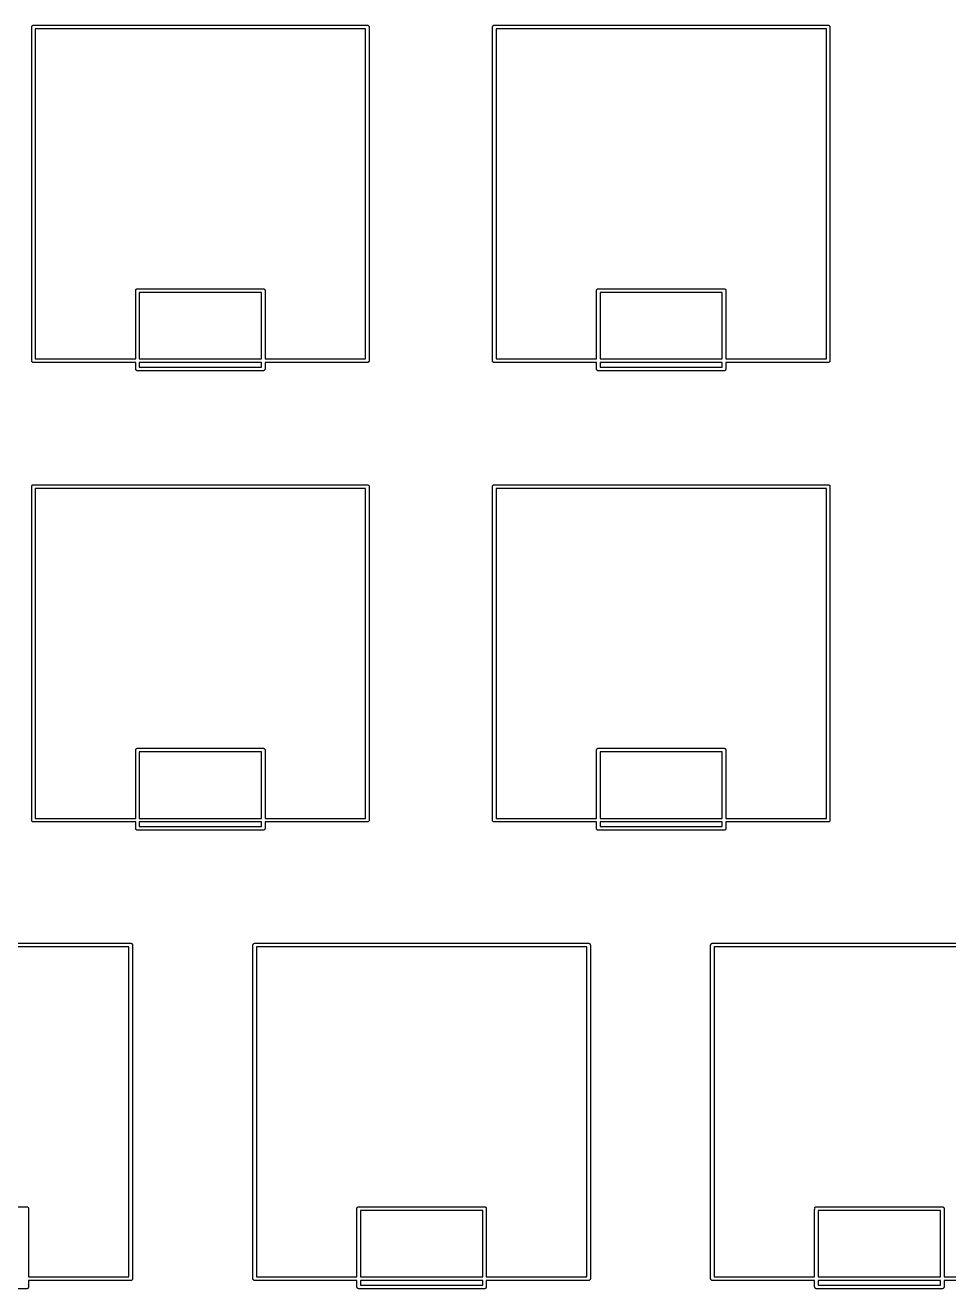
# Model space of a CAD drawing. Extents: x 1.3 to 14.8, y -4.8 to -0.5.
# Drawn here: x 5.055 to 6.558, y -2.518 to -0.46 of the extents above; entities that cross this region are included whole.
import ezdxf

# ---------------------------------------------------------------- set-up
doc = ezdxf.new("R2010")
doc.units = 0
doc.header["$MEASUREMENT"] = 0
doc.layers.add('BLACK', color=7, linetype='CONTINUOUS')

msp = doc.modelspace()

# ---------------------------------------------------------------- linework, layer by layer
at = {"layer": 'BLACK', "linetype": 'CONTINUOUS'}
for p, q in [((5.06538, -0.463346), (5.06544, -0.462768)), ((5.06539, -0.463492), (5.06538, -0.463346)), ((5.06539, -1.00651), (5.06539, -0.463492)), ((5.06544, -0.462768), (5.06561, -0.462211)), ((5.06561, -0.462211), (5.06588, -0.461698)), ((5.06588, -0.461698), (5.06625, -0.461248)), ((5.06625, -0.461248), (5.0667, -0.460879)), ((5.0667, -0.460879), (5.06721, -0.460605)), ((5.06721, -0.460605), (5.06777, -0.460436)), ((5.06777, -0.460436), (5.0682, -0.460394)), ((5.0682, -0.460394), (5.06835, -0.460379)), ((5.06835, -0.460379), (5.06849, -0.460394)), ((5.06849, -0.460394), (5.61151, -0.460394)), ((5.0713, -0.466299), (5.0713, -1.0037)), ((5.6087, -0.466299), (5.0713, -0.466299)), ((5.6087, -1.0037), (5.6087, -0.466299)), ((5.61151, -0.460394), (5.61165, -0.460379)), ((5.61165, -0.460379), (5.6118, -0.460394)), ((5.6118, -0.460394), (5.61223, -0.460436)), ((5.61223, -0.460436), (5.61279, -0.460605)), ((5.61279, -0.460605), (5.6133, -0.460879)), ((5.6133, -0.460879), (5.61375, -0.461248)), ((5.61375, -0.461248), (5.61412, -0.461698)), ((5.61412, -0.461698), (5.61439, -0.462211)), ((5.61439, -0.462211), (5.61456, -0.462768)), ((5.61456, -0.462768), (5.61462, -0.463346)), ((5.61462, -0.463346), (5.61461, -0.463491)), ((5.61461, -0.463491), (5.61461, -1.00651)), ((5.81538, -0.463346), (5.81544, -0.462768)), ((5.81539, -0.463492), (5.81538, -0.463346)), ((5.81539, -1.00651), (5.81539, -0.463492)), ((5.81544, -0.462768), (5.81561, -0.462211)), ((5.81561, -0.462211), (5.81588, -0.461698)), ((5.81588, -0.461698), (5.81625, -0.461248)), ((5.81625, -0.461248), (5.8167, -0.460879)), ((5.8167, -0.460879), (5.81721, -0.460605)), ((5.81721, -0.460605), (5.81777, -0.460436)), ((5.81777, -0.460436), (5.8182, -0.460394)), ((5.8182, -0.460394), (5.81835, -0.460379)), ((5.81835, -0.460379), (5.81849, -0.460394)), ((5.81849, -0.460394), (6.36151, -0.460394)), ((5.8213, -0.466299), (5.8213, -1.0037)), ((6.3587, -0.466299), (5.8213, -0.466299)), ((6.3587, -1.0037), (6.3587, -0.466299)), ((6.36151, -0.460394), (6.36165, -0.460379)), ((6.36165, -0.460379), (6.3618, -0.460394)), ((6.3618, -0.460394), (6.36223, -0.460436)), ((6.36223, -0.460436), (6.36279, -0.460605)), ((6.36279, -0.460605), (6.3633, -0.460879)), ((6.3633, -0.460879), (6.36375, -0.461248)), ((6.36375, -0.461248), (6.36412, -0.461698)), ((6.36412, -0.461698), (6.36439, -0.462211)), ((6.36439, -0.462211), (6.36456, -0.462768)), ((6.36456, -0.462768), (6.36462, -0.463346)), ((6.36462, -0.463346), (6.36461, -0.463491)), ((6.36461, -0.463491), (6.36461, -1.00651)), ((5.23467, -0.89248), (5.23473, -0.891901)), ((5.23473, -0.893059), (5.23467, -0.89248)), ((5.23469, -0.893871), (5.23473, -0.893437)), ((5.23469, -1.0037), (5.23469, -0.893871)), ((5.23473, -0.891901), (5.2349, -0.891345)), ((5.23479, -0.893248), (5.23473, -0.893059)), ((5.23473, -0.893437), (5.23479, -0.893248)), ((5.2349, -0.891345), (5.23517, -0.890832)), ((5.23517, -0.890832), (5.23554, -0.890382)), ((5.23554, -0.890382), (5.23599, -0.890013)), ((5.23599, -0.890013), (5.2365, -0.889739)), ((5.2365, -0.889739), (5.23706, -0.88957)), ((5.23706, -0.88957), (5.23749, -0.889528)), ((5.23749, -0.889528), (5.44222, -0.889528)), ((5.24059, -0.895433), (5.24059, -1.0037)), ((5.43941, -0.895433), (5.24059, -0.895433)), ((5.43941, -1.0037), (5.43941, -0.895433)), ((5.44222, -0.889528), (5.44236, -0.889513)), ((5.44236, -0.889513), (5.44251, -0.889528)), ((5.44251, -0.889528), (5.44294, -0.88957)), ((5.44294, -0.88957), (5.4435, -0.889739)), ((5.4435, -0.889739), (5.44401, -0.890013)), ((5.44401, -0.890013), (5.44446, -0.890382)), ((5.44446, -0.890382), (5.44483, -0.890832)), ((5.44483, -0.890832), (5.4451, -0.891345)), ((5.4451, -0.891345), (5.44527, -0.891901)), ((5.44527, -0.891901), (5.44533, -0.89248)), ((5.44533, -0.89248), (5.44531, -0.892625)), ((5.44531, -0.892625), (5.44531, -1.0037)), ((5.98467, -0.89248), (5.98473, -0.891901)), ((5.98473, -0.893059), (5.98467, -0.89248)), ((5.98469, -0.893871), (5.98473, -0.893437)), ((5.98469, -1.0037), (5.98469, -0.893871)), ((5.98473, -0.891901), (5.9849, -0.891345)), ((5.98479, -0.893248), (5.98473, -0.893059)), ((5.98473, -0.893437), (5.98479, -0.893248)), ((5.9849, -0.891345), (5.98517, -0.890832)), ((5.98517, -0.890832), (5.98554, -0.890382)), ((5.98554, -0.890382), (5.98599, -0.890013)), ((5.98599, -0.890013), (5.9865, -0.889739)), ((5.9865, -0.889739), (5.98706, -0.88957)), ((5.98706, -0.88957), (5.98749, -0.889528)), ((5.98749, -0.889528), (6.19222, -0.889528)), ((5.99059, -0.895433), (5.99059, -1.0037)), ((6.18941, -0.895433), (5.99059, -0.895433)), ((6.18941, -1.0037), (6.18941, -0.895433)), ((6.19222, -0.889528), (6.19236, -0.889513)), ((6.19236, -0.889513), (6.19251, -0.889528)), ((6.19251, -0.889528), (6.19294, -0.88957)), ((6.19294, -0.88957), (6.1935, -0.889739)), ((6.1935, -0.889739), (6.19401, -0.890013)), ((6.19401, -0.890013), (6.19446, -0.890382)), ((6.19446, -0.890382), (6.19483, -0.890832)), ((6.19483, -0.890832), (6.1951, -0.891345)), ((6.1951, -0.891345), (6.19527, -0.891901)), ((6.19527, -0.891901), (6.19533, -0.89248)), ((6.19533, -0.89248), (6.19531, -0.892625)), ((6.19531, -0.892625), (6.19531, -1.0037)), ((5.06538, -1.00665), (5.06539, -1.00651)), ((5.06544, -1.00723), (5.06538, -1.00665)), ((5.06561, -1.00779), (5.06544, -1.00723)), ((5.06588, -1.0083), (5.06561, -1.00779)), ((5.0713, -1.0037), (5.23469, -1.0037)), ((5.24059, -1.0037), (5.43941, -1.0037)), ((5.44531, -1.0037), (5.6087, -1.0037)), ((5.61439, -1.00779), (5.61412, -1.0083)), ((5.61456, -1.00723), (5.61439, -1.00779)), ((5.61462, -1.00665), (5.61456, -1.00723)), ((5.61461, -1.00651), (5.61462, -1.00665)), ((5.81538, -1.00665), (5.81539, -1.00651)), ((5.81544, -1.00723), (5.81538, -1.00665)), ((5.81561, -1.00779), (5.81544, -1.00723)), ((5.81588, -1.0083), (5.81561, -1.00779)), ((5.8213, -1.0037), (5.98469, -1.0037)), ((5.99059, -1.0037), (6.18941, -1.0037)), ((6.19531, -1.0037), (6.3587, -1.0037)), ((6.36439, -1.00779), (6.36412, -1.0083)), ((6.36456, -1.00723), (6.36439, -1.00779)), ((6.36462, -1.00665), (6.36456, -1.00723)), ((6.36461, -1.00651), (6.36462, -1.00665)), ((5.06625, -1.00875), (5.06588, -1.0083)), ((5.0667, -1.00912), (5.06625, -1.00875)), ((5.06721, -1.00939), (5.0667, -1.00912)), ((5.06777, -1.00956), (5.06721, -1.00939)), ((5.06835, -1.00962), (5.06777, -1.00956)), ((5.06849, -1.00961), (5.06835, -1.00962)), ((5.23469, -1.00961), (5.06849, -1.00961)), ((5.23467, -1.02), (5.23469, -1.01985)), ((5.23473, -1.02058), (5.23467, -1.02)), ((5.23469, -1.01985), (5.23469, -1.00961)), ((5.2349, -1.02114), (5.23473, -1.02058)), ((5.23517, -1.02165), (5.2349, -1.02114)), ((5.23554, -1.0221), (5.23517, -1.02165)), ((5.23599, -1.02247), (5.23554, -1.0221)), ((5.2365, -1.02274), (5.23599, -1.02247)), ((5.23706, -1.02291), (5.2365, -1.02274)), ((5.23749, -1.02295), (5.23706, -1.02291)), ((5.23764, -1.02297), (5.23749, -1.02295)), ((5.23778, -1.02295), (5.23764, -1.02297)), ((5.44251, -1.02295), (5.23778, -1.02295)), ((5.24059, -1.00961), (5.24059, -1.01705)), ((5.43941, -1.00961), (5.24059, -1.00961)), ((5.24059, -1.01705), (5.43941, -1.01705)), ((5.43941, -1.01705), (5.43941, -1.00961)), ((5.44294, -1.02291), (5.44251, -1.02295)), ((5.4435, -1.02274), (5.44294, -1.02291)), ((5.44401, -1.02247), (5.4435, -1.02274)), ((5.44446, -1.0221), (5.44401, -1.02247)), ((5.44483, -1.02165), (5.44446, -1.0221)), ((5.4451, -1.02114), (5.44483, -1.02165)), ((5.44527, -1.02058), (5.4451, -1.02114)), ((5.44527, -1.01904), (5.44521, -1.01923)), ((5.44521, -1.01923), (5.44527, -1.01942)), ((5.44531, -1.01861), (5.44527, -1.01904)), ((5.44527, -1.01942), (5.44533, -1.02)), ((5.44533, -1.02), (5.44527, -1.02058)), ((5.61151, -1.00961), (5.44531, -1.00961)), ((5.44531, -1.00961), (5.44531, -1.01861)), ((5.61165, -1.00962), (5.61151, -1.00961)), ((5.6118, -1.00961), (5.61165, -1.00962)), ((5.61223, -1.00956), (5.6118, -1.00961)), ((5.61279, -1.00939), (5.61223, -1.00956)), ((5.6133, -1.00912), (5.61279, -1.00939)), ((5.61375, -1.00875), (5.6133, -1.00912)), ((5.61412, -1.0083), (5.61375, -1.00875)), ((5.81625, -1.00875), (5.81588, -1.0083)), ((5.8167, -1.00912), (5.81625, -1.00875)), ((5.81721, -1.00939), (5.8167, -1.00912)), ((5.81777, -1.00956), (5.81721, -1.00939)), ((5.81835, -1.00962), (5.81777, -1.00956)), ((5.81849, -1.00961), (5.81835, -1.00962)), ((5.98469, -1.00961), (5.81849, -1.00961)), ((5.98467, -1.02), (5.98469, -1.01985)), ((5.98473, -1.02058), (5.98467, -1.02)), ((5.98469, -1.01985), (5.98469, -1.00961)), ((5.9849, -1.02114), (5.98473, -1.02058)), ((5.98517, -1.02165), (5.9849, -1.02114)), ((5.98554, -1.0221), (5.98517, -1.02165)), ((5.98599, -1.02247), (5.98554, -1.0221)), ((5.9865, -1.02274), (5.98599, -1.02247)), ((5.98706, -1.02291), (5.9865, -1.02274)), ((5.98749, -1.02295), (5.98706, -1.02291)), ((5.98764, -1.02297), (5.98749, -1.02295)), ((5.98778, -1.02295), (5.98764, -1.02297)), ((6.19251, -1.02295), (5.98778, -1.02295)), ((5.99059, -1.00961), (5.99059, -1.01705)), ((6.18941, -1.00961), (5.99059, -1.00961)), ((5.99059, -1.01705), (6.18941, -1.01705)), ((6.18941, -1.01705), (6.18941, -1.00961)), ((6.19294, -1.02291), (6.19251, -1.02295)), ((6.1935, -1.02274), (6.19294, -1.02291)), ((6.19401, -1.02247), (6.1935, -1.02274)), ((6.19446, -1.0221), (6.19401, -1.02247)), ((6.19483, -1.02165), (6.19446, -1.0221)), ((6.1951, -1.02114), (6.19483, -1.02165)), ((6.19527, -1.02058), (6.1951, -1.02114)), ((6.19527, -1.01904), (6.19521, -1.01923)), ((6.19521, -1.01923), (6.19527, -1.01942)), ((6.19531, -1.01861), (6.19527, -1.01904)), ((6.19527, -1.01942), (6.19533, -1.02)), ((6.19533, -1.02), (6.19527, -1.02058)), ((6.36151, -1.00961), (6.19531, -1.00961)), ((6.19531, -1.00961), (6.19531, -1.01861)), ((6.36165, -1.00962), (6.36151, -1.00961)), ((6.3618, -1.00961), (6.36165, -1.00962)), ((6.36223, -1.00956), (6.3618, -1.00961)), ((6.36279, -1.00939), (6.36223, -1.00956)), ((6.3633, -1.00912), (6.36279, -1.00939)), ((6.36375, -1.00875), (6.3633, -1.00912)), ((6.36412, -1.0083), (6.36375, -1.00875)), ((5.06538, -1.21157), (5.06544, -1.21099)), ((5.06539, -1.21172), (5.06538, -1.21157)), ((5.06539, -1.75473), (5.06539, -1.21172)), ((5.06544, -1.21099), (5.06561, -1.21044)), ((5.06561, -1.21044), (5.06588, -1.20992)), ((5.06588, -1.20992), (5.06625, -1.20947)), ((5.06625, -1.20947), (5.0667, -1.2091)), ((5.0667, -1.2091), (5.06721, -1.20883)), ((5.06721, -1.20883), (5.06777, -1.20866)), ((5.06777, -1.20866), (5.0682, -1.20862)), ((5.0682, -1.20862), (5.06835, -1.2086)), ((5.06835, -1.2086), (5.06849, -1.20862)), ((5.06849, -1.20862), (5.61151, -1.20862)), ((5.61151, -1.20862), (5.61165, -1.2086)), ((5.61165, -1.2086), (5.6118, -1.20862)), ((5.6118, -1.20862), (5.61223, -1.20866)), ((5.61223, -1.20866), (5.61279, -1.20883)), ((5.61279, -1.20883), (5.6133, -1.2091)), ((5.6133, -1.2091), (5.61375, -1.20947)), ((5.61375, -1.20947), (5.61412, -1.20992)), ((5.61412, -1.20992), (5.61439, -1.21044)), ((5.61439, -1.21044), (5.61456, -1.21099)), ((5.61456, -1.21099), (5.61462, -1.21157)), ((5.61462, -1.21157), (5.61461, -1.21172)), ((5.61461, -1.21172), (5.61461, -1.75473)), ((5.81538, -1.21157), (5.81544, -1.21099)), ((5.81539, -1.21172), (5.81538, -1.21157)), ((5.81539, -1.75473), (5.81539, -1.21172)), ((5.81544, -1.21099), (5.81561, -1.21044)), ((5.81561, -1.21044), (5.81588, -1.20992)), ((5.81588, -1.20992), (5.81625, -1.20947)), ((5.81625, -1.20947), (5.8167, -1.2091)), ((5.8167, -1.2091), (5.81721, -1.20883)), ((5.81721, -1.20883), (5.81777, -1.20866)), ((5.81777, -1.20866), (5.8182, -1.20862)), ((5.8182, -1.20862), (5.81835, -1.2086)), ((5.81835, -1.2086), (5.81849, -1.20862)), ((5.81849, -1.20862), (6.36151, -1.20862)), ((6.36151, -1.20862), (6.36165, -1.2086)), ((6.36165, -1.2086), (6.3618, -1.20862)), ((6.3618, -1.20862), (6.36223, -1.20866)), ((6.36223, -1.20866), (6.36279, -1.20883)), ((6.36279, -1.20883), (6.3633, -1.2091)), ((6.3633, -1.2091), (6.36375, -1.20947)), ((6.36375, -1.20947), (6.36412, -1.20992)), ((6.36412, -1.20992), (6.36439, -1.21044)), ((6.36439, -1.21044), (6.36456, -1.21099)), ((6.36456, -1.21099), (6.36462, -1.21157)), ((6.36462, -1.21157), (6.36461, -1.21172)), ((6.36461, -1.21172), (6.36461, -1.75473)), ((5.0713, -1.21452), (5.0713, -1.75193)), ((5.6087, -1.21452), (5.0713, -1.21452)), ((5.6087, -1.75193), (5.6087, -1.21452)), ((5.8213, -1.21452), (5.8213, -1.75193)), ((6.3587, -1.21452), (5.8213, -1.21452)), ((6.3587, -1.75193), (6.3587, -1.21452)), ((5.23467, -1.6407), (5.23473, -1.64013)), ((5.23473, -1.64128), (5.23467, -1.6407)), ((5.23469, -1.6421), (5.23473, -1.64166)), ((5.23469, -1.75193), (5.23469, -1.6421)), ((5.23473, -1.64013), (5.2349, -1.63957)), ((5.23479, -1.64147), (5.23473, -1.64128)), ((5.23473, -1.64166), (5.23479, -1.64147)), ((5.2349, -1.63957), (5.23517, -1.63906)), ((5.23517, -1.63906), (5.23554, -1.63861)), ((5.23554, -1.63861), (5.23599, -1.63824)), ((5.23599, -1.63824), (5.2365, -1.63796)), ((5.2365, -1.63796), (5.23706, -1.63779)), ((5.23706, -1.63779), (5.23749, -1.63775)), ((5.23749, -1.63775), (5.44222, -1.63775)), ((5.24059, -1.64366), (5.24059, -1.75193)), ((5.43941, -1.64366), (5.24059, -1.64366)), ((5.43941, -1.75193), (5.43941, -1.64366)), ((5.44222, -1.63775), (5.44236, -1.63774)), ((5.44236, -1.63774), (5.44251, -1.63775)), ((5.44251, -1.63775), (5.44294, -1.63779)), ((5.44294, -1.63779), (5.4435, -1.63796)), ((5.4435, -1.63796), (5.44401, -1.63824)), ((5.44401, -1.63824), (5.44446, -1.63861)), ((5.44446, -1.63861), (5.44483, -1.63906)), ((5.44483, -1.63906), (5.4451, -1.63957)), ((5.4451, -1.63957), (5.44527, -1.64013)), ((5.44527, -1.64013), (5.44533, -1.6407)), ((5.44533, -1.6407), (5.44531, -1.64085)), ((5.44531, -1.64085), (5.44531, -1.75193)), ((5.98467, -1.6407), (5.98473, -1.64013)), ((5.98473, -1.64128), (5.98467, -1.6407)), ((5.98469, -1.6421), (5.98473, -1.64166)), ((5.98469, -1.75193), (5.98469, -1.6421)), ((5.98473, -1.64013), (5.9849, -1.63957)), ((5.98479, -1.64147), (5.98473, -1.64128)), ((5.98473, -1.64166), (5.98479, -1.64147)), ((5.9849, -1.63957), (5.98517, -1.63906)), ((5.98517, -1.63906), (5.98554, -1.63861)), ((5.98554, -1.63861), (5.98599, -1.63824)), ((5.98599, -1.63824), (5.9865, -1.63796)), ((5.9865, -1.63796), (5.98706, -1.63779)), ((5.98706, -1.63779), (5.98749, -1.63775)), ((5.98749, -1.63775), (6.19222, -1.63775)), ((5.99059, -1.64366), (5.99059, -1.75193)), ((6.18941, -1.64366), (5.99059, -1.64366)), ((6.18941, -1.75193), (6.18941, -1.64366)), ((6.19222, -1.63775), (6.19236, -1.63774)), ((6.19236, -1.63774), (6.19251, -1.63775)), ((6.19251, -1.63775), (6.19294, -1.63779)), ((6.19294, -1.63779), (6.1935, -1.63796)), ((6.1935, -1.63796), (6.19401, -1.63824)), ((6.19401, -1.63824), (6.19446, -1.63861)), ((6.19446, -1.63861), (6.19483, -1.63906)), ((6.19483, -1.63906), (6.1951, -1.63957)), ((6.1951, -1.63957), (6.19527, -1.64013)), ((6.19527, -1.64013), (6.19533, -1.6407)), ((6.19533, -1.6407), (6.19531, -1.64085)), ((6.19531, -1.64085), (6.19531, -1.75193)), ((5.06538, -1.75488), (5.06539, -1.75473)), ((5.06544, -1.75546), (5.06538, -1.75488)), ((5.06561, -1.75601), (5.06544, -1.75546)), ((5.06588, -1.75653), (5.06561, -1.75601)), ((5.06625, -1.75698), (5.06588, -1.75653)), ((5.0667, -1.75734), (5.06625, -1.75698)), ((5.06721, -1.75762), (5.0667, -1.75734)), ((5.06777, -1.75779), (5.06721, -1.75762)), ((5.06835, -1.75784), (5.06777, -1.75779)), ((5.06849, -1.75783), (5.06835, -1.75784)), ((5.23469, -1.75783), (5.06849, -1.75783)), ((5.0713, -1.75193), (5.23469, -1.75193)), ((5.23467, -1.76822), (5.23469, -1.76808)), ((5.23473, -1.7688), (5.23467, -1.76822)), ((5.23469, -1.76808), (5.23469, -1.75783)), ((5.2349, -1.76936), (5.23473, -1.7688)), ((5.23517, -1.76987), (5.2349, -1.76936)), ((5.24059, -1.75193), (5.43941, -1.75193)), ((5.24059, -1.75783), (5.24059, -1.76527)), ((5.43941, -1.75783), (5.24059, -1.75783)), ((5.24059, -1.76527), (5.43941, -1.76527)), ((5.43941, -1.76527), (5.43941, -1.75783)), ((5.4451, -1.76936), (5.44483, -1.76987)), ((5.44527, -1.7688), (5.4451, -1.76936)), ((5.44527, -1.76727), (5.44521, -1.76746)), ((5.44521, -1.76746), (5.44527, -1.76765)), ((5.44531, -1.76683), (5.44527, -1.76727)), ((5.44527, -1.76765), (5.44533, -1.76822)), ((5.44533, -1.76822), (5.44527, -1.7688)), ((5.44531, -1.75193), (5.6087, -1.75193)), ((5.61151, -1.75783), (5.44531, -1.75783)), ((5.44531, -1.75783), (5.44531, -1.76683)), ((5.61165, -1.75784), (5.61151, -1.75783)), ((5.6118, -1.75783), (5.61165, -1.75784)), ((5.61223, -1.75779), (5.6118, -1.75783)), ((5.61279, -1.75762), (5.61223, -1.75779)), ((5.6133, -1.75734), (5.61279, -1.75762)), ((5.61375, -1.75698), (5.6133, -1.75734)), ((5.61412, -1.75653), (5.61375, -1.75698)), ((5.61439, -1.75601), (5.61412, -1.75653)), ((5.61456, -1.75546), (5.61439, -1.75601)), ((5.61462, -1.75488), (5.61456, -1.75546)), ((5.61461, -1.75473), (5.61462, -1.75488)), ((5.81538, -1.75488), (5.81539, -1.75473)), ((5.81544, -1.75546), (5.81538, -1.75488)), ((5.81561, -1.75601), (5.81544, -1.75546)), ((5.81588, -1.75653), (5.81561, -1.75601)), ((5.81625, -1.75698), (5.81588, -1.75653)), ((5.8167, -1.75734), (5.81625, -1.75698)), ((5.81721, -1.75762), (5.8167, -1.75734)), ((5.81777, -1.75779), (5.81721, -1.75762)), ((5.81835, -1.75784), (5.81777, -1.75779)), ((5.81849, -1.75783), (5.81835, -1.75784)), ((5.98469, -1.75783), (5.81849, -1.75783)), ((5.8213, -1.75193), (5.98469, -1.75193)), ((5.98467, -1.76822), (5.98469, -1.76808)), ((5.98473, -1.7688), (5.98467, -1.76822)), ((5.98469, -1.76808), (5.98469, -1.75783)), ((5.9849, -1.76936), (5.98473, -1.7688)), ((5.98517, -1.76987), (5.9849, -1.76936)), ((5.99059, -1.75193), (6.18941, -1.75193)), ((5.99059, -1.75783), (5.99059, -1.76527)), ((6.18941, -1.75783), (5.99059, -1.75783)), ((5.99059, -1.76527), (6.18941, -1.76527)), ((6.18941, -1.76527), (6.18941, -1.75783)), ((6.1951, -1.76936), (6.19483, -1.76987)), ((6.19527, -1.7688), (6.1951, -1.76936)), ((6.19527, -1.76727), (6.19521, -1.76746)), ((6.19521, -1.76746), (6.19527, -1.76765)), ((6.19531, -1.76683), (6.19527, -1.76727)), ((6.19527, -1.76765), (6.19533, -1.76822)), ((6.19533, -1.76822), (6.19527, -1.7688)), ((6.19531, -1.75193), (6.3587, -1.75193)), ((6.36151, -1.75783), (6.19531, -1.75783)), ((6.19531, -1.75783), (6.19531, -1.76683)), ((6.36165, -1.75784), (6.36151, -1.75783)), ((6.3618, -1.75783), (6.36165, -1.75784)), ((6.36223, -1.75779), (6.3618, -1.75783)), ((6.36279, -1.75762), (6.36223, -1.75779)), ((6.3633, -1.75734), (6.36279, -1.75762)), ((6.36375, -1.75698), (6.3633, -1.75734)), ((6.36412, -1.75653), (6.36375, -1.75698)), ((6.36439, -1.75601), (6.36412, -1.75653)), ((6.36456, -1.75546), (6.36439, -1.75601)), ((6.36462, -1.75488), (6.36456, -1.75546)), ((6.36461, -1.75473), (6.36462, -1.75488)), ((5.23554, -1.77032), (5.23517, -1.76987)), ((5.23599, -1.77069), (5.23554, -1.77032)), ((5.2365, -1.77097), (5.23599, -1.77069)), ((5.23706, -1.77113), (5.2365, -1.77097)), ((5.23749, -1.77118), (5.23706, -1.77113)), ((5.23764, -1.77119), (5.23749, -1.77118)), ((5.23778, -1.77118), (5.23764, -1.77119)), ((5.44251, -1.77118), (5.23778, -1.77118)), ((5.44294, -1.77113), (5.44251, -1.77118)), ((5.4435, -1.77097), (5.44294, -1.77113)), ((5.44401, -1.77069), (5.4435, -1.77097)), ((5.44446, -1.77032), (5.44401, -1.77069)), ((5.44483, -1.76987), (5.44446, -1.77032)), ((5.98554, -1.77032), (5.98517, -1.76987)), ((5.98599, -1.77069), (5.98554, -1.77032)), ((5.9865, -1.77097), (5.98599, -1.77069)), ((5.98706, -1.77113), (5.9865, -1.77097)), ((5.98749, -1.77118), (5.98706, -1.77113)), ((5.98764, -1.77119), (5.98749, -1.77118)), ((5.98778, -1.77118), (5.98764, -1.77119)), ((6.19251, -1.77118), (5.98778, -1.77118)), ((6.19294, -1.77113), (6.19251, -1.77118)), ((6.1935, -1.77097), (6.19294, -1.77113)), ((6.19401, -1.77069), (6.1935, -1.77097)), ((6.19446, -1.77032), (6.19401, -1.77069)), ((6.19483, -1.76987), (6.19446, -1.77032)), ((4.68349, -1.95539), (5.22651, -1.95539)), ((5.2237, -1.9613), (4.6863, -1.9613)), ((5.2237, -2.4987), (5.2237, -1.9613)), ((5.22651, -1.95539), (5.22665, -1.95538)), ((5.22665, -1.95538), (5.2268, -1.95539)), ((5.2268, -1.95539), (5.22723, -1.95544)), ((5.22723, -1.95544), (5.22779, -1.95561)), ((5.22779, -1.95561), (5.2283, -1.95588)), ((5.2283, -1.95588), (5.22875, -1.95625)), ((5.22875, -1.95625), (5.22912, -1.9567)), ((5.22912, -1.9567), (5.22939, -1.95721)), ((5.22939, -1.95721), (5.22956, -1.95777)), ((5.22956, -1.95777), (5.22962, -1.95835)), ((5.22962, -1.95835), (5.22961, -1.95849)), ((5.22961, -1.95849), (5.22961, -2.50151)), ((5.42538, -1.95835), (5.42544, -1.95777)), ((5.42539, -1.95849), (5.42538, -1.95835)), ((5.42539, -2.50151), (5.42539, -1.95849)), ((5.42544, -1.95777), (5.42561, -1.95721)), ((5.42561, -1.95721), (5.42588, -1.9567)), ((5.42588, -1.9567), (5.42625, -1.95625)), ((5.42625, -1.95625), (5.4267, -1.95588)), ((5.4267, -1.95588), (5.42721, -1.95561)), ((5.42721, -1.95561), (5.42777, -1.95544)), ((5.42777, -1.95544), (5.4282, -1.95539)), ((5.4282, -1.95539), (5.42835, -1.95538)), ((5.42835, -1.95538), (5.42849, -1.95539)), ((5.42849, -1.95539), (5.97151, -1.95539)), ((5.4313, -1.9613), (5.4313, -2.4987)), ((5.9687, -1.9613), (5.4313, -1.9613)), ((5.9687, -2.4987), (5.9687, -1.9613)), ((5.97151, -1.95539), (5.97165, -1.95538)), ((5.97165, -1.95538), (5.9718, -1.95539)), ((5.9718, -1.95539), (5.97223, -1.95544)), ((5.97223, -1.95544), (5.97279, -1.95561)), ((5.97279, -1.95561), (5.9733, -1.95588)), ((5.9733, -1.95588), (5.97375, -1.95625)), ((5.97375, -1.95625), (5.97412, -1.9567)), ((5.97412, -1.9567), (5.97439, -1.95721)), ((5.97439, -1.95721), (5.97456, -1.95777)), ((5.97456, -1.95777), (5.97462, -1.95835)), ((5.97462, -1.95835), (5.97461, -1.95849)), ((5.97461, -1.95849), (5.97461, -2.50151)), ((6.17038, -1.95835), (6.17044, -1.95777)), ((6.17039, -1.95849), (6.17038, -1.95835)), ((6.17039, -2.50151), (6.17039, -1.95849)), ((6.17044, -1.95777), (6.17061, -1.95721)), ((6.17061, -1.95721), (6.17088, -1.9567)), ((6.17088, -1.9567), (6.17125, -1.95625)), ((6.17125, -1.95625), (6.1717, -1.95588)), ((6.1717, -1.95588), (6.17221, -1.95561)), ((6.17221, -1.95561), (6.17277, -1.95544)), ((6.17277, -1.95544), (6.1732, -1.95539)), ((6.1732, -1.95539), (6.17335, -1.95538)), ((6.17335, -1.95538), (6.17349, -1.95539)), ((6.17349, -1.95539), (6.71651, -1.95539)), ((6.1763, -1.9613), (6.1763, -2.4987)), ((6.7137, -1.9613), (6.1763, -1.9613)), ((4.85249, -2.38453), (5.05722, -2.38453)), ((5.05722, -2.38453), (5.05736, -2.38451)), ((5.05736, -2.38451), (5.05751, -2.38453)), ((5.05751, -2.38453), (5.05794, -2.38457)), ((5.05794, -2.38457), (5.0585, -2.38474)), ((5.0585, -2.38474), (5.05901, -2.38501)), ((5.05901, -2.38501), (5.05946, -2.38538)), ((5.05946, -2.38538), (5.05983, -2.38583)), ((5.05983, -2.38583), (5.0601, -2.38634)), ((5.0601, -2.38634), (5.06027, -2.3869)), ((5.59473, -2.3869), (5.5949, -2.38634)), ((5.5949, -2.38634), (5.59517, -2.38583)), ((5.59517, -2.38583), (5.59554, -2.38538)), ((5.59554, -2.38538), (5.59599, -2.38501)), ((5.59599, -2.38501), (5.5965, -2.38474)), ((5.5965, -2.38474), (5.59706, -2.38457)), ((5.59706, -2.38457), (5.59749, -2.38453)), ((5.59749, -2.38453), (5.80222, -2.38453)), ((5.80222, -2.38453), (5.80236, -2.38451)), ((5.80236, -2.38451), (5.80251, -2.38453)), ((5.80251, -2.38453), (5.80294, -2.38457)), ((5.80294, -2.38457), (5.8035, -2.38474)), ((5.8035, -2.38474), (5.80401, -2.38501)), ((5.80401, -2.38501), (5.80446, -2.38538)), ((5.80446, -2.38538), (5.80483, -2.38583)), ((5.80483, -2.38583), (5.8051, -2.38634)), ((5.8051, -2.38634), (5.80527, -2.3869)), ((6.33973, -2.3869), (6.3399, -2.38634)), ((6.3399, -2.38634), (6.34017, -2.38583)), ((6.34017, -2.38583), (6.34054, -2.38538)), ((6.34054, -2.38538), (6.34099, -2.38501)), ((6.34099, -2.38501), (6.3415, -2.38474)), ((6.3415, -2.38474), (6.34206, -2.38457)), ((6.34206, -2.38457), (6.34249, -2.38453)), ((6.34249, -2.38453), (6.54722, -2.38453)), ((6.54722, -2.38453), (6.54736, -2.38451)), ((6.54736, -2.38451), (6.54751, -2.38453)), ((6.54751, -2.38453), (6.54794, -2.38457)), ((6.54794, -2.38457), (6.5485, -2.38474)), ((6.5485, -2.38474), (6.54901, -2.38501)), ((6.54901, -2.38501), (6.54946, -2.38538)), ((6.54946, -2.38538), (6.54983, -2.38583)), ((6.54983, -2.38583), (6.5501, -2.38634)), ((6.5501, -2.38634), (6.55027, -2.3869)), ((5.06027, -2.3869), (5.06033, -2.38748)), ((5.06033, -2.38748), (5.06031, -2.38763)), ((5.06031, -2.38763), (5.06031, -2.4987)), ((5.59467, -2.38748), (5.59473, -2.3869)), ((5.59473, -2.38806), (5.59467, -2.38748)), ((5.59469, -2.38887), (5.59473, -2.38844)), ((5.59469, -2.4987), (5.59469, -2.38887)), ((5.59479, -2.38825), (5.59473, -2.38806)), ((5.59473, -2.38844), (5.59479, -2.38825)), ((5.60059, -2.39043), (5.60059, -2.4987)), ((5.79941, -2.39043), (5.60059, -2.39043)), ((5.79941, -2.4987), (5.79941, -2.39043)), ((5.80527, -2.3869), (5.80533, -2.38748)), ((5.80533, -2.38748), (5.80531, -2.38763)), ((5.80531, -2.38763), (5.80531, -2.4987)), ((6.33967, -2.38748), (6.33973, -2.3869)), ((6.33973, -2.38806), (6.33967, -2.38748)), ((6.33969, -2.38887), (6.33973, -2.38844)), ((6.33969, -2.4987), (6.33969, -2.38887)), ((6.33979, -2.38825), (6.33973, -2.38806)), ((6.33973, -2.38844), (6.33979, -2.38825)), ((6.34559, -2.39043), (6.34559, -2.4987)), ((6.54441, -2.39043), (6.34559, -2.39043)), ((6.54441, -2.4987), (6.54441, -2.39043)), ((6.55027, -2.3869), (6.55033, -2.38748)), ((6.55033, -2.38748), (6.55031, -2.38763)), ((6.55031, -2.38763), (6.55031, -2.4987)), ((5.06031, -2.4987), (5.2237, -2.4987)), ((5.22651, -2.50461), (5.06031, -2.50461)), ((5.06031, -2.50461), (5.06031, -2.51361)), ((5.22665, -2.50462), (5.22651, -2.50461)), ((5.2268, -2.50461), (5.22665, -2.50462)), ((5.22723, -2.50456), (5.2268, -2.50461)), ((5.22779, -2.50439), (5.22723, -2.50456)), ((5.2283, -2.50412), (5.22779, -2.50439)), ((5.22875, -2.50375), (5.2283, -2.50412)), ((5.22912, -2.5033), (5.22875, -2.50375)), ((5.22939, -2.50279), (5.22912, -2.5033)), ((5.22956, -2.50223), (5.22939, -2.50279)), ((5.22962, -2.50165), (5.22956, -2.50223)), ((5.22961, -2.50151), (5.22962, -2.50165)), ((5.42538, -2.50165), (5.42539, -2.50151)), ((5.42544, -2.50223), (5.42538, -2.50165)), ((5.42561, -2.50279), (5.42544, -2.50223)), ((5.42588, -2.5033), (5.42561, -2.50279)), ((5.42621, -2.5037), (5.42588, -2.5033)), ((5.42625, -2.50375), (5.42621, -2.5037)), ((5.4267, -2.50412), (5.42625, -2.50375)), ((5.42721, -2.50439), (5.4267, -2.50412)), ((5.42777, -2.50456), (5.42721, -2.50439)), ((5.42835, -2.50462), (5.42777, -2.50456)), ((5.42849, -2.50461), (5.42835, -2.50462)), ((5.59469, -2.50461), (5.42849, -2.50461)), ((5.4313, -2.4987), (5.59469, -2.4987)), ((5.59469, -2.51485), (5.59469, -2.50461)), ((5.60059, -2.4987), (5.79941, -2.4987)), ((5.60059, -2.50461), (5.60059, -2.51205)), ((5.79941, -2.50461), (5.60059, -2.50461)), ((5.79941, -2.51205), (5.79941, -2.50461)), ((5.80531, -2.4987), (5.9687, -2.4987)), ((5.97151, -2.50461), (5.80531, -2.50461)), ((5.80531, -2.50461), (5.80531, -2.51361)), ((5.97165, -2.50462), (5.97151, -2.50461)), ((5.9718, -2.50461), (5.97165, -2.50462)), ((5.97223, -2.50456), (5.9718, -2.50461)), ((5.97279, -2.50439), (5.97223, -2.50456)), ((5.9733, -2.50412), (5.97279, -2.50439)), ((5.97375, -2.50375), (5.9733, -2.50412)), ((5.97412, -2.5033), (5.97375, -2.50375)), ((5.97439, -2.50279), (5.97412, -2.5033)), ((5.97456, -2.50223), (5.97439, -2.50279)), ((5.97462, -2.50165), (5.97456, -2.50223)), ((5.97461, -2.50151), (5.97462, -2.50165)), ((6.17038, -2.50165), (6.17039, -2.50151)), ((6.17044, -2.50223), (6.17038, -2.50165)), ((6.17061, -2.50279), (6.17044, -2.50223)), ((6.17088, -2.5033), (6.17061, -2.50279)), ((6.17121, -2.5037), (6.17088, -2.5033)), ((6.17125, -2.50375), (6.17121, -2.5037)), ((6.1717, -2.50412), (6.17125, -2.50375)), ((6.17221, -2.50439), (6.1717, -2.50412)), ((6.17277, -2.50456), (6.17221, -2.50439)), ((6.17335, -2.50462), (6.17277, -2.50456)), ((6.17349, -2.50461), (6.17335, -2.50462)), ((6.33969, -2.50461), (6.17349, -2.50461)), ((6.1763, -2.4987), (6.33969, -2.4987)), ((6.33969, -2.51485), (6.33969, -2.50461)), ((6.34559, -2.4987), (6.54441, -2.4987)), ((6.34559, -2.50461), (6.34559, -2.51205)), ((6.54441, -2.50461), (6.34559, -2.50461)), ((6.54441, -2.51205), (6.54441, -2.50461)), ((6.55031, -2.4987), (6.7137, -2.4987)), ((6.71651, -2.50461), (6.55031, -2.50461)), ((6.55031, -2.50461), (6.55031, -2.51361)), ((5.05751, -2.51795), (4.85278, -2.51795)), ((5.05794, -2.51791), (5.05751, -2.51795)), ((5.0585, -2.51774), (5.05794, -2.51791)), ((5.05901, -2.51747), (5.0585, -2.51774)), ((5.05946, -2.5171), (5.05901, -2.51747)), ((5.05983, -2.51665), (5.05946, -2.5171)), ((5.0601, -2.51614), (5.05983, -2.51665)), ((5.06027, -2.51558), (5.0601, -2.51614)), ((5.06027, -2.51404), (5.06021, -2.51423)), ((5.06021, -2.51423), (5.06027, -2.51442)), ((5.06031, -2.51361), (5.06027, -2.51404)), ((5.06027, -2.51442), (5.06033, -2.515)), ((5.06033, -2.515), (5.06027, -2.51558)), ((5.59467, -2.515), (5.59469, -2.51485)), ((5.59473, -2.51558), (5.59467, -2.515)), ((5.5949, -2.51614), (5.59473, -2.51558)), ((5.59517, -2.51665), (5.5949, -2.51614)), ((5.59554, -2.5171), (5.59517, -2.51665)), ((5.59599, -2.51747), (5.59554, -2.5171)), ((5.5965, -2.51774), (5.59599, -2.51747)), ((5.59706, -2.51791), (5.5965, -2.51774)), ((5.59749, -2.51795), (5.59706, -2.51791)), ((5.59764, -2.51797), (5.59749, -2.51795)), ((5.59778, -2.51795), (5.59764, -2.51797)), ((5.80251, -2.51795), (5.59778, -2.51795)), ((5.60059, -2.51205), (5.79941, -2.51205)), ((5.80294, -2.51791), (5.80251, -2.51795)), ((5.8035, -2.51774), (5.80294, -2.51791)), ((5.80401, -2.51747), (5.8035, -2.51774)), ((5.80446, -2.5171), (5.80401, -2.51747)), ((5.80483, -2.51665), (5.80446, -2.5171)), ((5.8051, -2.51614), (5.80483, -2.51665)), ((5.80527, -2.51558), (5.8051, -2.51614)), ((5.80527, -2.51404), (5.80521, -2.51423)), ((5.80521, -2.51423), (5.80527, -2.51442)), ((5.80531, -2.51361), (5.80527, -2.51404)), ((5.80527, -2.51442), (5.80533, -2.515)), ((5.80533, -2.515), (5.80527, -2.51558)), ((6.33967, -2.515), (6.33969, -2.51485)), ((6.33973, -2.51558), (6.33967, -2.515)), ((6.3399, -2.51614), (6.33973, -2.51558)), ((6.34017, -2.51665), (6.3399, -2.51614)), ((6.34054, -2.5171), (6.34017, -2.51665)), ((6.34099, -2.51747), (6.34054, -2.5171)), ((6.3415, -2.51774), (6.34099, -2.51747)), ((6.34206, -2.51791), (6.3415, -2.51774)), ((6.34249, -2.51795), (6.34206, -2.51791)), ((6.34264, -2.51797), (6.34249, -2.51795)), ((6.34278, -2.51795), (6.34264, -2.51797)), ((6.54751, -2.51795), (6.34278, -2.51795)), ((6.34559, -2.51205), (6.54441, -2.51205)), ((6.54794, -2.51791), (6.54751, -2.51795)), ((6.5485, -2.51774), (6.54794, -2.51791)), ((6.54901, -2.51747), (6.5485, -2.51774)), ((6.54946, -2.5171), (6.54901, -2.51747)), ((6.54983, -2.51665), (6.54946, -2.5171)), ((6.5501, -2.51614), (6.54983, -2.51665)), ((6.55027, -2.51558), (6.5501, -2.51614)), ((6.55027, -2.51404), (6.55021, -2.51423)), ((6.55021, -2.51423), (6.55027, -2.51442)), ((6.55031, -2.51361), (6.55027, -2.51404)), ((6.55027, -2.51442), (6.55033, -2.515)), ((6.55033, -2.515), (6.55027, -2.51558))]:
    msp.add_line(p, q, dxfattribs=at)

doc.saveas('drawing.dxf')
